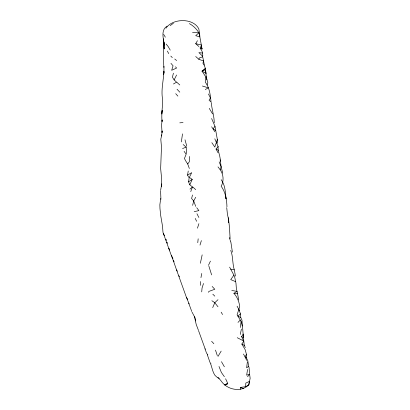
<?xml version="1.0" encoding="UTF-8"?>
<svg xmlns="http://www.w3.org/2000/svg" width="410" height="410" viewBox="0 0 410 410"><rect width="100%" height="100%" fill="white"/><g stroke="black" fill="none" stroke-linecap="round" stroke-linejoin="round"><path stroke-width="0.61" d="M163.979 66.282L163.872 73.082M189.343 23.595C193.294 25.722 196.569 28.966 198.891 32.779C200.213 38.13 201.038 43.542 201.997 49.021L201.289 45.838L201.453 45.028L195.708 43.685L197.435 40.713M220.278 161.217C220.631 156.179 217.602 151.521 218.099 146.416M240.275 389.315L240.526 387.399L245.667 386.691L245.795 383.089L249.3 381.438L248.834 384.846C241.049 392.749 226.981 389.818 221.18 381.023C219.217 377.81 214.963 376.903 213.728 373.177C212.37 370.204 211.785 366.97 210.673 363.911M163.872 72.032L163.913 71.145L163.667 74.676L163.872 72.032C163.446 81.334 160.781 90.533 162.708 99.855C162.611 107.097 161.248 114.277 162.063 121.539L162.14 119.91L161.581 124.937L162.017 132.543L162.175 130.918L161.612 135.982M161.735 184.485L161.648 186.36L161.668 178.996L160.648 168.561L161.478 146.934L160.797 139.19L161.796 134.813M200.295 285.355L200.526 281.547M205.671 76.87L205.256 82.108C209.689 87.801 210.289 95.146 211.068 102.044L209.074 100.163L210.438 98.005L208.444 93.982M201.72 291.884L202.053 288.015L203.498 283.505M161.765 183.859L160.689 189.897M197.769 242.699L198.173 238.794M162.155 110.521L161.781 114.021L162.135 110.459M181.353 141.901L182.506 133.88M247.353 361.933L246.646 367.842L248.639 366.35L247.819 360.846L246.451 357.961L246.451 354.286L245.139 349.627L241.844 344.046L243.673 341.428M206.153 77.152L206.876 79.376C205.266 74.087 206.784 68.086 202.935 63.273L203.57 60.957L202.689 56.77L202.074 55.642L198.891 52.618L202.617 53.054L202.781 56.006M240.28 327.477L241.116 321.573L237.093 314.803L239.727 306.7C239.225 301.729 237.19 297.035 233.91 293.268L237.093 291.407L236.437 289.46L235.96 283.146L234.771 277.473L233.91 275.161L229.615 267.146M190.737 191.624L192.454 186.955L189.804 184.808L188.569 181.845L189.169 177.822M247.584 369.415L246.646 375.176L249.587 374.248L249.06 367.483L248.639 366.35M188.754 177.386L187.549 175.085L188.241 171.006M163.872 42.235L164.22 48.862L163.872 42.235C162.99 50.563 163.441 59.045 163.857 67.435M160.689 198.522L159.854 204.81L159.972 208.557L160.689 215.491L162.534 226.289L162.99 232.357L170.96 254.507L173.425 260.847L174.132 261.811M202.171 254.866L200.352 263.266M200.946 277.626L201.766 273.48M240.275 334.437L241.408 329.092M192.638 205.359L193.715 200.931L195.708 197.266M173.425 73.185L172.415 77.213L174.122 79.909L176.592 82.159L173.435 83.994M192.526 194.991L191.593 198.481L193.715 200.931L195.708 206.363M207.111 85.054L207.839 82.497L205.866 76.286M226.955 206.794C226.745 199.583 225.52 192.203 221.174 186.242C224.044 181.148 223.593 174.558 220.231 169.827L221.123 166.726L219.15 161.847M204.329 65.067L203.57 60.957L198.891 59.327L199.27 58.035L202.689 56.77M199.993 245.093L201.371 240.619M197.451 228.185L198.906 223.665M217.992 356.418L221.174 351.109M160.925 199.306L160.587 190.532M214.983 126.162L217.336 139.508L214.809 147.057L211.837 142.68M212.693 307.608L214.804 302.713L217.992 299.689M189.804 184.808L192.234 179.395L189.343 177.351L191.736 172.666L187.549 175.085M208.444 265.383L210.427 261.124M174.122 79.909L176.607 74.999M208.444 292.325L208.91 291.407L214.809 289.255L212.165 286.477M246.451 354.286L245.067 356.936L246.646 360.359M183.019 122.559L179.79 122.846M200.09 47.919L201.289 45.838L202.017 49.097L200.09 47.919L202.074 51.368L202.617 53.054M165.973 28.223C172.41 18.332 193.171 17.604 198.819 28.89L199.844 35.649M237.236 337.712L243.463 340.869L241.608 336.559L243.284 334.053L243.402 337.594L242.576 327.113L241.116 321.573M189.343 168.495L187.708 163.964L189.343 161.745L189.343 156.461M233.91 275.161L230.727 279.599L235.694 281.68M217.992 152.684L216.034 149.025L218.099 146.539L214.809 138.805M167.06 26.153C161.499 29.551 162.893 36.326 163.744 41.635L163.431 38.878L164.026 45.3L163.913 41.753M247.558 376.754L249.587 374.248M237.995 322.409L240.275 320.031M189.979 189.118L192.454 186.955M237.093 306.183L238.738 309.171L240.491 313.86L237.882 316.028L240.798 317.714L241.951 320.123L242.402 325.991M202.048 71.104L204.8 69.546L206.209 73.508L202.074 71.135L205.261 68.434L204.8 69.546L202.074 71.135L205.261 76.101M170.242 25.594L173.425 23.237M188.569 181.845L192.234 179.395M245.667 386.691L248.834 384.846L250.146 378.251L249.639 374.499M224.818 385.154L227.801 383.724L224.362 384.77L227.545 383.616M205.261 89.529L208.444 87.848L202.427 86.028M182.542 148.569L186.16 147.118L186.622 153.56M194.196 211.683L198.891 210.602L196.738 207.726M192.541 32.533L198.891 32.779L195.708 35.716L200.065 36.874M233.91 293.268L237.585 293.801L238.676 299.956M231.773 290.449L237.093 291.407L237.585 293.801M230.727 269.129L234.294 269.847L235.468 276.079M240.526 387.399L243.463 388.542M215.757 130.482L213.077 128.935L211.627 126.787M216.034 149.025L218.274 150.316M241.844 344.046L244.314 345.471L245.329 347.577M241.608 336.559L243.412 337.655L244.314 345.471M211.883 300.72L214.799 302.698L217.992 306.782M217.992 377.425L219.355 378.394M246.451 357.961L245.067 356.936L243.463 354.025M174.752 59.019L176.607 60.531M183.157 144.535L186.16 147.118M195.708 43.685L198.891 46.514M195.708 56.498L198.891 59.327M192.961 187.165L195.708 189.63M176.828 82.277L179.79 84.972M212.816 294.206L214.809 296.138M170.806 56.088L172.308 57.61M172.938 258.372L172.118 257.511L172.774 258.479M177.043 89.247L179.79 92.158M211.616 341.31L213.856 343.693M166.383 240.075L165.594 239.225L166.327 240.188M175.49 66.799L176.607 68.039L171.657 70.305L173.066 65.81L170.955 63.355M175.721 93.685L177.873 96.119M171.37 255.573L172.149 256.47M166.152 44.075L168.177 46.576L170.242 50.128M217.992 166.885L220.231 169.827M184.105 151.341L186.155 154.252L184.428 158.501L185.735 160.94M224.362 376.698L221.364 372.444L218.991 366.463M207.798 354.896L206.512 353.056L205.01 348.802M210.971 363.834L209.987 362.414L207.342 354.809M164.492 235.801L163.185 233.264L163.826 234.351M167.449 243.268L166.752 242.233L167.06 242.817M176.607 270.093L177.315 271.159M185.961 161.299L187.708 163.964M209.249 108.348L212.6 113.954M176.474 269.703L186.417 297.342L187.713 299.438M214.809 131.743L213.077 128.935L214.973 126.352L211.627 118.531M163.708 34.455L165.353 37.182M169.668 249.926L168.766 248.419L169.653 250.008M221.174 179.683C225.264 185.243 225.408 192.305 226.007 198.896L225.459 194.899M178.832 275.694L179.472 276.76M221.174 312.179L222.548 314.526M195.063 317.786L192.07 312.164M221.472 361.692L224.362 366.781M167.336 51.06L168.736 53.607M186.417 297.342L189.118 303.912M196.959 213.764L198.891 217.505M195.232 218.433L196.646 221.297M205.256 349.212L198.491 330.506M225.597 378.784L227.545 382.94M238.738 309.171L239.378 310.58M173.194 260.299L173.425 260.847M191.762 311.457L188.677 303.092M173.281 260.514L176.402 269.508M230.727 250.387C233.187 256.547 232.332 263.481 234.294 269.847M208.91 266.218L211.627 274.905M198.296 329.932L196.211 324.474L194.478 316.704M229.292 237.549L230.727 241.813M215.486 350.104L217.315 355.619M185.007 139.789L186.75 146.139M221.174 167.039L222.768 173.128M230.118 238.728C229.6 230.599 229.487 222.379 227.447 214.43L226.715 207.609M230.85 241.982L232.398 252.114M195.134 318.314L195.493 320.963M220.283 159.859L221.108 166.655M211.237 102.592C211.873 109.393 214.21 115.979 214.256 122.903M240.491 313.86L240.798 317.714M228.324 217.71L228.698 222.502L228.396 218.653M217.336 139.508L217.341 143.177"/></g></svg>
